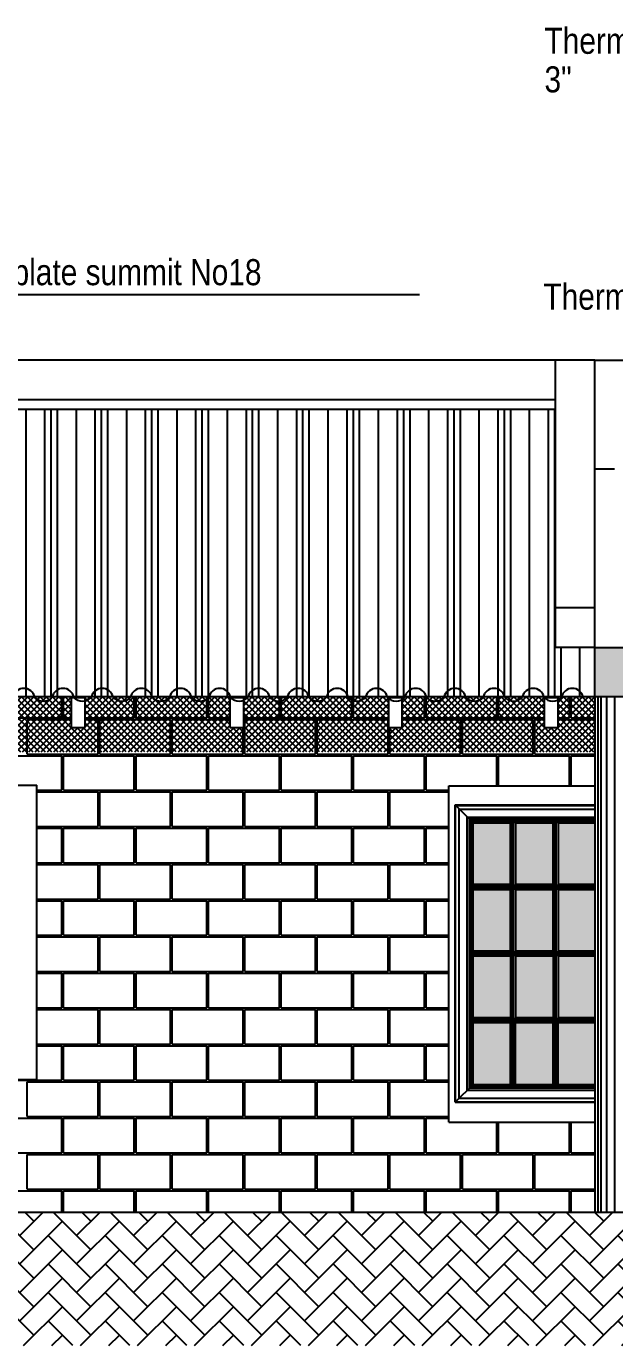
# Model space of a CAD drawing. Header units: millimetres. Extents: x 221 to 543, y -43 to 148.
# Drawn here: x 236.83 to 239.79, y 76.03 to 82.68 of the extents above; entities that cross this region are included whole.
import ezdxf

# ---------------------------------------------------------------- set-up
doc = ezdxf.new("R2010")
doc.units = ezdxf.units.MM
for name, color, linetype in [('02', 2, 'Continuous'), ('13010100', 7, 'Continuous'), ('1301050', 3, 'Continuous')]:
    doc.layers.add(name, color=color, linetype=linetype)
doc.styles.add('NARROW', font='ARIALN.TTF')

msp = doc.modelspace()

# ---------------------------------------------------------------- hatches: boundary and pattern name
h = msp.add_hatch()
h.set_pattern_fill('PLASTI', color=250, scale=0.04, angle=90, style=0)
h.paths.add_polyline_path([(239.4922, 80.7502), (231.8422, 80.7502), (231.8422, 80.1791), (231.6422, 80.1791), (231.6422, 80.2501), (230.507, 80.2501), (230.507, 79.3003), (239.6922, 79.3004), (239.6922, 79.5504), (239.4922, 79.5504)])
h = msp.add_hatch()
h.set_pattern_fill('AR-CONC', color=252, scale=0.002, style=0)
h.set_pattern_definition([(50, (0, 0), (0.36436934, -0.03187817), [0.0381, -0.4191]), (355, (0, 0), (-0.07048565, 0.3821133), [0.03048, -0.33528]), (100.451, (0.03036, -0.00266), (0.293885, 0.35023338), [0.03238, -0.35618]), (46.1842, (0, 0.1016), (0.5421581, -0.08408466), [0.05715, -0.62865]), (96.6356, (0.0452, 0.0946), (0.4748085, 0.4948511), [0.04857, -0.53427]), (351.184, (0, 0.1016), (0.4748092, 0.4948502), [0.04572, -0.50292]), (21, (0.0508, 0.0762), (0.30322976, -0.20453104), [0.0381, -0.4191]), (326, (0.0508, 0.0762), (0.12360406, 0.36837593), [0.03048, -0.33528]), (71.4514, (0.07607, 0.05916), (0.426833, 0.1638457), [0.03238, -0.35618]), (37.5, (0, 0), (0.006177207, 0.16911008), [0, -0.331216, 0, -0.34036, 0, -0.33655]), (7.5, (0, 0), (0.13363933, 0.20036115), [0, -0.194056, 0, -0.323596, 0, -0.12827]), (327.5, (-0.11328, 0), (0.27118119, -0.01145749), [0, -0.127, 0, -0.39624, 0, -0.52578]), (317.5, (-0.16408, 0), (0.29625836, 0.05085298), [0, -0.1651, 0, -0.263144, 0, -0.37338])])
h.paths.add_polyline_path([(248.6922, 79.3004), (248.6922, 79.3004), (248.8922, 79.3004), (248.8922, 79.5504), (239.6922, 79.5504), (239.6922, 79.3004), (239.8922, 79.3004), (239.8922, 79.3002)])
h = msp.add_hatch()
h.set_pattern_fill('ANSI37', color=252, scale=0.007, angle=90, style=0)
h.paths.add_polyline_path([(239.6922, 79.3004), (239.5074, 79.3004), (239.5074, 79.1464), (239.4374, 79.1464), (239.4374, 79.3004), (238.7212, 79.3004), (238.7212, 79.1464), (238.6512, 79.1464), (238.6512, 79.3004), (237.9212, 79.3004), (237.9212, 79.1464), (237.8512, 79.1464), (237.8512, 79.3004), (237.1212, 79.3004), (237.1212, 79.1464), (237.0512, 79.1464), (237.0512, 79.3004), (236.3212, 79.3004), (236.3212, 79.1464), (236.2512, 79.1464), (236.2512, 79.3004), (235.5212, 79.3004), (235.5212, 79.1464), (235.4512, 79.1464), (235.4512, 79.3004), (234.7212, 79.3004), (234.7212, 79.1464), (234.6512, 79.1464), (234.6512, 79.3004), (233.9212, 79.3003), (233.9212, 79.1464), (233.8512, 79.1464), (233.8512, 79.3003), (233.1212, 79.3003), (233.1212, 79.1464), (233.0512, 79.1464), (233.0512, 79.3003), (232.3212, 79.3003), (232.3212, 79.1464), (232.2512, 79.1464), (232.2512, 79.3003), (231.5212, 79.3003), (231.5212, 79.1464), (231.4512, 79.1464), (231.4512, 79.3003), (230.7212, 79.3003), (230.7212, 79.1464), (230.6512, 79.1464), (230.6512, 79.3003), (229.9212, 79.3003), (229.9212, 79.1464), (229.8512, 79.1464), (229.8512, 79.3003), (229.8422, 79.3003), (229.8422, 79.0229), (239.6922, 79.0229)])
h = msp.add_hatch(color=253)
h.paths.add_polyline_path([(230.6708, 77.5054), (231.6022, 77.5054), (231.6022, 78.7214), (230.6708, 78.7214)])
h.paths.add_polyline_path([(230.3847, 78.3262), (230.5425, 78.3262), (230.5425, 78.6973), (230.3847, 78.6973)])
h.paths.add_polyline_path([(230.3847, 78.2952), (230.3847, 77.5297), (230.5425, 77.5297), (230.5425, 78.2952)])
h.paths.add_polyline_path([(231.8882, 78.2952), (231.7305, 78.2952), (231.7305, 77.5297), (231.8882, 77.5297)])
h.paths.add_polyline_path([(231.8882, 78.6973), (231.7305, 78.6973), (231.7305, 78.3262), (231.8882, 78.3262)])
h.paths.add_polyline_path([(233.0768, 78.3262), (233.2345, 78.3262), (233.2345, 78.6973), (233.0768, 78.6973)])
h.paths.add_polyline_path([(233.2345, 78.2952), (233.0768, 78.2952), (233.0768, 77.5297), (233.2345, 77.5297)])
h.paths.add_polyline_path([(233.3628, 77.5054), (234.2942, 77.5054), (234.2942, 78.7214), (233.3628, 78.7214)])
h.paths.add_polyline_path([(234.4225, 78.3262), (234.5803, 78.3262), (234.5803, 78.6973), (234.4225, 78.6973)])
h.paths.add_polyline_path([(234.5803, 78.2952), (234.4225, 78.2952), (234.4225, 77.5297), (234.5803, 77.5297)])
h.paths.add_polyline_path([(235.3696, 78.2952), (235.2119, 78.2952), (235.2119, 77.5297), (235.3696, 77.5297)])
h.paths.add_polyline_path([(235.3696, 78.6973), (235.2119, 78.6973), (235.2119, 78.3262), (235.3696, 78.3262)])
h.paths.add_polyline_path([(235.4979, 78.7214), (235.4979, 77.5054), (236.4293, 77.5054), (236.4293, 78.7214)])
h.paths.add_polyline_path([(236.5576, 78.3262), (236.7154, 78.3262), (236.7154, 78.6973), (236.5576, 78.6973)])
h.paths.add_polyline_path([(236.7154, 78.2952), (236.5576, 78.2952), (236.5576, 77.5297), (236.7154, 77.5297)])
h.paths.add_polyline_path([(239.267, 77.6562), (239.078, 77.6562), (239.078, 77.3462), (239.267, 77.3462)])
h.paths.add_polyline_path([(239.293, 77.3462), (239.482, 77.3462), (239.482, 77.6562), (239.293, 77.6562)])
h.paths.add_polyline_path([(239.508, 77.3462), (239.6922, 77.3462), (239.6922, 77.6562), (239.508, 77.6562)])
h.paths.add_polyline_path([(239.6922, 77.6822), (239.6922, 77.9922), (239.508, 77.9922), (239.508, 77.6822)])
h.paths.add_polyline_path([(239.293, 77.6822), (239.482, 77.6822), (239.482, 77.9922), (239.293, 77.9922)])
h.paths.add_polyline_path([(239.078, 77.6822), (239.267, 77.6822), (239.267, 77.9922), (239.078, 77.9922)])
h.paths.add_polyline_path([(239.267, 78.0182), (239.267, 78.3282), (239.078, 78.3282), (239.078, 78.0182)])
h.paths.add_polyline_path([(239.293, 78.0182), (239.482, 78.0182), (239.482, 78.3282), (239.293, 78.3282)])
h.paths.add_polyline_path([(239.508, 78.0182), (239.6922, 78.0182), (239.6922, 78.3282), (239.508, 78.3282)])
h.paths.add_polyline_path([(239.508, 78.3542), (239.6922, 78.3542), (239.6922, 78.6652), (239.508, 78.6652)])
h.paths.add_polyline_path([(239.293, 78.3542), (239.482, 78.3542), (239.482, 78.6652), (239.293, 78.6652)])
h.paths.add_polyline_path([(239.078, 78.3542), (239.267, 78.3542), (239.267, 78.6652), (239.078, 78.6652)])
h = msp.add_hatch()
h.set_pattern_fill('AR-HBONE', color=252, scale=0.001, style=0)
h.paths.add_polyline_path([(242.1319, 76.0281), (242.1319, 76.7002), (232.8011, 76.7002), (232.8011, 76.0281)])

# ---------------------------------------------------------------- linework, layer by layer
msp.add_line((236.2146, 81.3307), (238.8082, 81.3307))
at = {"color": 253}
msp.add_line((239.4922, 81.0002), (231.8422, 81.0002), dxfattribs=at)
at = {"color": 250}
for p, q in [((239.6922, 81.0002), (241.0914, 81.0002)), ((239.4922, 80.8002), (231.8422, 80.8002)), ((239.4922, 80.7502), (231.8422, 80.7502))]:
    msp.add_line(p, q, dxfattribs=at)
at = {"color": 4}
for p in [(239.6922, 79.5504), (239.7922, 80.4504)]:
    msp.add_line(p, (239.6922, 80.4504), dxfattribs=at)
at = {"color": 252}
for p, q in [((237.0039, 79.1956), (237.0039, 79.3004)), ((237.0125, 79.1956), (237.0125, 79.3004)), ((237.3697, 79.1956), (237.3697, 79.3004)), ((237.3782, 79.1956), (237.3782, 79.3004)), ((237.7354, 79.1956), (237.7354, 79.3004)), ((237.744, 79.1956), (237.744, 79.3004)), ((238.1012, 79.1956), (238.1012, 79.3004)), ((238.1098, 79.1956), (238.1098, 79.3004)), ((238.4669, 79.1956), (238.4669, 79.3004)), ((238.4755, 79.1956), (238.4755, 79.3004)), ((238.8327, 79.1956), (238.8327, 79.3004)), ((238.8413, 79.1956), (238.8413, 79.3004)), ((239.1985, 79.1956), (239.1985, 79.3004)), ((239.207, 79.1956), (239.207, 79.3004)), ((239.5642, 79.1956), (239.5642, 79.3004)), ((239.5728, 79.1956), (239.5728, 79.3004)), ((239.7072, 79.3004), (239.7072, 76.7004)), ((239.7221, 79.3004), (239.7221, 76.7004)), ((239.752, 79.3004), (239.752, 76.7004)), ((239.7919, 79.3004), (239.7919, 76.7004)), ((236.6467, 79.1956), (237.0039, 79.1956)), ((236.8296, 79.187), (237.0512, 79.187)), ((236.8296, 79.0127), (236.8296, 79.187)), ((237.0125, 79.1956), (237.0512, 79.1956)), ((237.1212, 79.1956), (237.3697, 79.1956)), ((237.1212, 79.187), (237.1868, 79.187)), ((237.1868, 79.0127), (237.1868, 79.187)), ((237.1954, 79.187), (237.5525, 79.187)), ((237.1954, 79.0127), (237.1954, 79.187)), ((237.3782, 79.1956), (237.7354, 79.1956)), ((237.5525, 79.0127), (237.5525, 79.187)), ((237.5611, 79.187), (237.8512, 79.187)), ((237.5611, 79.0127), (237.5611, 79.187)), ((237.744, 79.1956), (237.8512, 79.1956)), ((237.9183, 79.0127), (237.9183, 79.1464)), ((237.9212, 79.1956), (238.1012, 79.1956)), ((237.9269, 79.187), (238.2841, 79.187)), ((237.9269, 79.0127), (237.9269, 79.187)), ((238.1098, 79.1956), (238.4669, 79.1956)), ((238.2841, 79.0127), (238.2841, 79.187)), ((238.2926, 79.187), (238.6498, 79.187)), ((238.2926, 79.0127), (238.2926, 79.187)), ((238.4755, 79.1956), (238.6512, 79.1956)), ((238.6498, 79.0127), (238.6498, 79.187)), ((238.6584, 79.0127), (238.6584, 79.1464)), ((238.7212, 79.1956), (238.8327, 79.1956)), ((238.7212, 79.187), (239.0156, 79.187)), ((238.8413, 79.1956), (239.1985, 79.1956)), ((239.0156, 79.0127), (239.0156, 79.187)), ((239.0242, 79.187), (239.3813, 79.187)), ((239.0242, 79.0127), (239.0242, 79.187)), ((239.207, 79.1956), (239.4374, 79.1956)), ((239.3813, 79.0127), (239.3813, 79.187)), ((239.3899, 79.187), (239.4374, 79.187)), ((239.3899, 79.0127), (239.3899, 79.187)), ((239.5074, 79.1956), (239.5642, 79.1956)), ((239.5074, 79.187), (239.6922, 79.187)), ((239.5728, 79.1956), (239.6922, 79.1956)), ((236.6467, 79.0042), (237.0039, 79.0042)), ((236.8296, 79.0127), (237.1868, 79.0127)), ((237.0039, 78.8299), (237.0039, 79.0042)), ((237.0125, 79.0042), (237.3697, 79.0042)), ((237.0125, 78.8299), (237.0125, 79.0042)), ((237.1954, 79.0127), (237.5525, 79.0127)), ((237.3697, 78.8299), (237.3697, 79.0042)), ((237.3782, 79.0042), (237.7354, 79.0042)), ((237.3782, 78.8299), (237.3782, 79.0042)), ((237.5611, 79.0127), (237.9183, 79.0127)), ((237.7354, 78.8299), (237.7354, 79.0042)), ((237.744, 79.0042), (238.1012, 79.0042)), ((237.744, 78.8299), (237.744, 79.0042)), ((237.9269, 79.0127), (238.2841, 79.0127)), ((238.1012, 78.834), (238.1012, 79.0042)), ((238.1098, 79.0042), (238.4669, 79.0042)), ((238.1098, 78.834), (238.1098, 79.0042)), ((238.2926, 79.0127), (238.6498, 79.0127)), ((238.4669, 78.834), (238.4669, 79.0042)), ((238.4755, 79.0042), (238.8327, 79.0042)), ((238.4755, 78.834), (238.4755, 79.0042)), ((238.6584, 79.0127), (239.0156, 79.0127)), ((238.8327, 78.834), (238.8327, 79.0042)), ((238.8413, 79.0042), (239.1985, 79.0042)), ((238.8413, 78.834), (238.8413, 79.0042)), ((239.0242, 79.0127), (239.3813, 79.0127)), ((239.1985, 78.8528), (239.1985, 79.0042)), ((239.207, 79.0042), (239.5642, 79.0042)), ((239.207, 78.8528), (239.207, 79.0042)), ((239.3899, 79.0127), (239.6922, 79.0127)), ((239.5642, 78.8528), (239.5642, 79.0042)), ((239.5728, 79.0042), (239.6922, 79.0042)), ((239.5728, 78.8528), (239.5728, 79.0042)), ((236.8775, 78.8299), (237.0039, 78.8299)), ((236.8775, 78.8213), (237.1868, 78.8213)), ((237.0125, 78.8299), (237.3697, 78.8299)), ((237.1868, 78.647), (237.1868, 78.8213)), ((237.1954, 78.8213), (237.5525, 78.8213)), ((237.1954, 78.647), (237.1954, 78.8213)), ((237.3782, 78.8299), (237.7354, 78.8299)), ((237.5525, 78.647), (237.5525, 78.8213)), ((237.5611, 78.8213), (237.8093, 78.8213)), ((237.5611, 78.647), (237.5611, 78.8213)), ((237.744, 78.8299), (237.8093, 78.8299)), ((237.8093, 78.8299), (238.1012, 78.8299)), ((237.8093, 78.8213), (237.9183, 78.8213)), ((237.9183, 78.647), (237.9183, 78.8213)), ((237.9269, 78.8213), (238.2841, 78.8213)), ((237.9269, 78.647), (237.9269, 78.8213)), ((238.1012, 78.8299), (238.1012, 78.834)), ((238.1098, 78.8299), (238.1098, 78.834)), ((238.1098, 78.8299), (238.4669, 78.8299)), ((238.2841, 78.647), (238.2841, 78.8213)), ((238.2926, 78.8213), (238.6498, 78.8213)), ((238.2926, 78.647), (238.2926, 78.8213)), ((238.4669, 78.8299), (238.4669, 78.834)), ((238.4755, 78.8299), (238.4755, 78.834)), ((238.4755, 78.8299), (238.8327, 78.8299)), ((238.6498, 78.647), (238.6498, 78.8213)), ((238.6584, 78.8213), (238.9567, 78.8213)), ((238.6584, 78.647), (238.6584, 78.8213)), ((238.8327, 78.8299), (238.8327, 78.834)), ((238.8413, 78.8299), (238.8413, 78.834)), ((238.8413, 78.8299), (238.9567, 78.8299)), ((236.8775, 78.647), (237.1868, 78.647)), ((236.8775, 78.6384), (237.0039, 78.6384)), ((237.0039, 78.4641), (237.0039, 78.6384)), ((237.0125, 78.6384), (237.3697, 78.6384)), ((237.0125, 78.4641), (237.0125, 78.6384)), ((237.1954, 78.647), (237.5525, 78.647)), ((237.3697, 78.4641), (237.3697, 78.6384)), ((237.3782, 78.6384), (237.7354, 78.6384)), ((237.3782, 78.4641), (237.3782, 78.6384)), ((237.5611, 78.647), (237.8093, 78.647)), ((237.7354, 78.4641), (237.7354, 78.6384)), ((237.744, 78.6384), (237.8093, 78.6384)), ((237.744, 78.4641), (237.744, 78.6384)), ((237.8093, 78.647), (237.9183, 78.647)), ((237.8093, 78.6384), (238.1012, 78.6384)), ((237.9269, 78.647), (238.2841, 78.647)), ((238.1012, 78.4641), (238.1012, 78.6384)), ((238.1098, 78.6384), (238.4669, 78.6384)), ((238.1098, 78.4641), (238.1098, 78.6384)), ((238.2926, 78.647), (238.6498, 78.647)), ((238.4669, 78.4641), (238.4669, 78.6384)), ((238.4755, 78.6384), (238.8327, 78.6384)), ((238.4755, 78.4641), (238.4755, 78.6384)), ((238.6584, 78.647), (238.9567, 78.647)), ((238.8327, 78.4641), (238.8327, 78.6384)), ((238.8413, 78.6384), (238.9567, 78.6384)), ((238.8413, 78.4641), (238.8413, 78.6384)), ((236.8775, 78.4641), (237.0039, 78.4641)), ((236.8775, 78.4555), (237.1868, 78.4555)), ((237.0125, 78.4641), (237.3697, 78.4641)), ((237.1868, 78.2812), (237.1868, 78.4555)), ((237.1954, 78.4555), (237.5525, 78.4555)), ((237.1954, 78.2812), (237.1954, 78.4555)), ((237.3782, 78.4641), (237.7354, 78.4641)), ((237.5525, 78.2812), (237.5525, 78.4555)), ((237.5611, 78.4555), (237.8093, 78.4555)), ((237.5611, 78.2812), (237.5611, 78.4555)), ((237.744, 78.4641), (237.8093, 78.4641)), ((237.8093, 78.4641), (238.1012, 78.4641)), ((237.8093, 78.4555), (237.9183, 78.4555)), ((237.9183, 78.2812), (237.9183, 78.4555)), ((237.9269, 78.4555), (238.2841, 78.4555)), ((237.9269, 78.2812), (237.9269, 78.4555)), ((238.1098, 78.4641), (238.4669, 78.4641)), ((238.2841, 78.2812), (238.2841, 78.4555)), ((238.2926, 78.4555), (238.6498, 78.4555)), ((238.2926, 78.2812), (238.2926, 78.4555)), ((238.4755, 78.4641), (238.8327, 78.4641)), ((238.6498, 78.2812), (238.6498, 78.4555)), ((238.6584, 78.4555), (238.9567, 78.4555)), ((238.6584, 78.2812), (238.6584, 78.4555)), ((238.8413, 78.4641), (238.9567, 78.4641)), ((236.8775, 78.2812), (237.1868, 78.2812)), ((236.8775, 78.2726), (237.0039, 78.2726)), ((237.0039, 78.0983), (237.0039, 78.2726)), ((237.0125, 78.2726), (237.3697, 78.2726)), ((237.0125, 78.0983), (237.0125, 78.2726)), ((237.1954, 78.2812), (237.5525, 78.2812)), ((237.3697, 78.0983), (237.3697, 78.2726)), ((237.3782, 78.2726), (237.7354, 78.2726)), ((237.3782, 78.0983), (237.3782, 78.2726)), ((237.5611, 78.2812), (237.8093, 78.2812)), ((237.7354, 78.0983), (237.7354, 78.2726)), ((237.744, 78.2726), (237.8093, 78.2726)), ((237.744, 78.0983), (237.744, 78.2726)), ((237.8093, 78.2812), (237.9183, 78.2812)), ((237.8093, 78.2726), (238.1012, 78.2726)), ((237.9269, 78.2812), (238.2841, 78.2812)), ((238.1012, 78.0983), (238.1012, 78.2726)), ((238.1098, 78.2726), (238.4669, 78.2726)), ((238.1098, 78.0983), (238.1098, 78.2726)), ((238.2926, 78.2812), (238.6498, 78.2812)), ((238.4669, 78.0983), (238.4669, 78.2726)), ((238.4755, 78.2726), (238.8327, 78.2726)), ((238.4755, 78.0983), (238.4755, 78.2726)), ((238.6584, 78.2812), (238.9567, 78.2812)), ((238.8327, 78.0983), (238.8327, 78.2726)), ((238.8413, 78.2726), (238.9567, 78.2726)), ((238.8413, 78.0983), (238.8413, 78.2726)), ((236.8775, 78.0983), (237.0039, 78.0983)), ((236.8775, 78.0898), (237.1868, 78.0898)), ((237.0125, 78.0983), (237.3697, 78.0983)), ((237.1868, 77.9155), (237.1868, 78.0898)), ((237.1954, 78.0898), (237.5525, 78.0898)), ((237.1954, 77.9155), (237.1954, 78.0898)), ((237.3782, 78.0983), (237.7354, 78.0983)), ((237.5525, 77.9155), (237.5525, 78.0898)), ((237.5611, 78.0898), (237.8093, 78.0898)), ((237.5611, 77.9155), (237.5611, 78.0898)), ((237.744, 78.0983), (237.8093, 78.0983)), ((237.8093, 78.0983), (238.1012, 78.0983)), ((237.8093, 78.0898), (237.9183, 78.0898)), ((237.9183, 77.9155), (237.9183, 78.0898)), ((237.9269, 78.0898), (238.2841, 78.0898)), ((237.9269, 77.9155), (237.9269, 78.0898)), ((238.1098, 78.0983), (238.4669, 78.0983)), ((238.2841, 77.9155), (238.2841, 78.0898)), ((238.2926, 78.0898), (238.6498, 78.0898)), ((238.2926, 77.9155), (238.2926, 78.0898)), ((238.4755, 78.0983), (238.8327, 78.0983)), ((238.6498, 77.9155), (238.6498, 78.0898)), ((238.6584, 78.0898), (238.9567, 78.0898)), ((238.6584, 77.9155), (238.6584, 78.0898)), ((238.8413, 78.0983), (238.9567, 78.0983)), ((236.8775, 77.9155), (237.1868, 77.9155)), ((236.8775, 77.9069), (237.0039, 77.9069)), ((237.0039, 77.7326), (237.0039, 77.9069)), ((237.0125, 77.9069), (237.3697, 77.9069)), ((237.0125, 77.7326), (237.0125, 77.9069)), ((237.1954, 77.9155), (237.5525, 77.9155)), ((237.3697, 77.7326), (237.3697, 77.9069)), ((237.3782, 77.9069), (237.7354, 77.9069)), ((237.3782, 77.7326), (237.3782, 77.9069)), ((237.5611, 77.9155), (237.8093, 77.9155)), ((237.7354, 77.7326), (237.7354, 77.9069)), ((237.744, 77.9069), (237.8093, 77.9069)), ((237.744, 77.7326), (237.744, 77.9069)), ((237.8093, 77.9155), (237.9183, 77.9155)), ((237.8093, 77.9069), (238.1012, 77.9069)), ((237.9269, 77.9155), (238.2841, 77.9155)), ((238.1012, 77.7326), (238.1012, 77.9069)), ((238.1098, 77.9069), (238.4669, 77.9069)), ((238.1098, 77.7326), (238.1098, 77.9069)), ((238.2926, 77.9155), (238.6498, 77.9155)), ((238.4669, 77.7326), (238.4669, 77.9069)), ((238.4755, 77.9069), (238.8327, 77.9069)), ((238.4755, 77.7326), (238.4755, 77.9069)), ((238.6584, 77.9155), (238.9567, 77.9155)), ((238.8327, 77.7326), (238.8327, 77.9069)), ((238.8413, 77.9069), (238.9567, 77.9069)), ((238.8413, 77.7326), (238.8413, 77.9069)), ((236.8775, 77.7326), (237.0039, 77.7326)), ((236.8775, 77.724), (237.1868, 77.724)), ((237.0125, 77.7326), (237.3697, 77.7326)), ((237.1868, 77.5497), (237.1868, 77.724)), ((237.1954, 77.724), (237.5525, 77.724)), ((237.1954, 77.5497), (237.1954, 77.724)), ((237.3782, 77.7326), (237.7354, 77.7326)), ((237.5525, 77.5497), (237.5525, 77.724)), ((237.5611, 77.724), (237.8093, 77.724)), ((237.5611, 77.5497), (237.5611, 77.724)), ((237.744, 77.7326), (237.8093, 77.7326)), ((237.8093, 77.7326), (238.1012, 77.7326)), ((237.8093, 77.724), (237.9183, 77.724)), ((237.9183, 77.5497), (237.9183, 77.724)), ((237.9269, 77.724), (238.2841, 77.724)), ((237.9269, 77.5497), (237.9269, 77.724)), ((238.1098, 77.7326), (238.4669, 77.7326)), ((238.2841, 77.5497), (238.2841, 77.724)), ((238.2926, 77.724), (238.6498, 77.724)), ((238.2926, 77.5497), (238.2926, 77.724)), ((238.4755, 77.7326), (238.8327, 77.7326)), ((238.6498, 77.5497), (238.6498, 77.724)), ((238.6584, 77.724), (238.9567, 77.724)), ((238.6584, 77.5497), (238.6584, 77.724)), ((238.8413, 77.7326), (238.9567, 77.7326)), ((236.8775, 77.5497), (237.1868, 77.5497)), ((236.8775, 77.5411), (237.0039, 77.5411)), ((237.0039, 77.3668), (237.0039, 77.5411)), ((237.0125, 77.5411), (237.3697, 77.5411)), ((237.0125, 77.3668), (237.0125, 77.5411)), ((237.1954, 77.5497), (237.5525, 77.5497)), ((237.3697, 77.3668), (237.3697, 77.5411)), ((237.3782, 77.5411), (237.7354, 77.5411)), ((237.3782, 77.3668), (237.3782, 77.5411)), ((237.5611, 77.5497), (237.8093, 77.5497)), ((237.7354, 77.3668), (237.7354, 77.5411)), ((237.744, 77.5411), (237.8093, 77.5411)), ((237.744, 77.3668), (237.744, 77.5411)), ((237.8093, 77.5497), (237.9183, 77.5497)), ((237.8093, 77.5411), (238.1012, 77.5411)), ((237.9269, 77.5497), (238.2841, 77.5497)), ((238.1012, 77.3668), (238.1012, 77.5411)), ((238.1098, 77.5411), (238.4669, 77.5411)), ((238.1098, 77.3668), (238.1098, 77.5411)), ((238.2926, 77.5497), (238.6498, 77.5497)), ((238.4669, 77.3668), (238.4669, 77.5411)), ((238.4755, 77.5411), (238.8327, 77.5411)), ((238.4755, 77.3668), (238.4755, 77.5411)), ((238.6584, 77.5497), (238.9567, 77.5497)), ((238.8327, 77.3668), (238.8327, 77.5411)), ((238.8413, 77.5411), (238.9567, 77.5411)), ((238.8413, 77.3668), (238.8413, 77.5411)), ((236.6467, 77.3668), (237.0039, 77.3668)), ((236.8296, 77.3582), (237.1868, 77.3582)), ((236.8296, 77.1839), (236.8296, 77.3582)), ((237.0125, 77.3668), (237.3697, 77.3668)), ((237.1868, 77.1839), (237.1868, 77.3582)), ((237.1954, 77.3582), (237.5525, 77.3582)), ((237.1954, 77.1839), (237.1954, 77.3582)), ((237.3782, 77.3668), (237.7354, 77.3668)), ((237.5525, 77.1839), (237.5525, 77.3582)), ((237.5611, 77.3582), (237.8093, 77.3582)), ((237.5611, 77.1839), (237.5611, 77.3582)), ((237.744, 77.3668), (237.8093, 77.3668)), ((237.8093, 77.3668), (238.1012, 77.3668)), ((237.8093, 77.3582), (237.9183, 77.3582)), ((237.9183, 77.1839), (237.9183, 77.3582)), ((237.9269, 77.3582), (238.2841, 77.3582)), ((237.9269, 77.1839), (237.9269, 77.3582)), ((238.1098, 77.3668), (238.4669, 77.3668)), ((238.2841, 77.1839), (238.2841, 77.3582)), ((238.2926, 77.3582), (238.6498, 77.3582)), ((238.2926, 77.1839), (238.2926, 77.3582)), ((238.4755, 77.3668), (238.8327, 77.3668)), ((238.6498, 77.1839), (238.6498, 77.3582)), ((238.6584, 77.3582), (238.9567, 77.3582)), ((238.6584, 77.1839), (238.6584, 77.3582)), ((238.8413, 77.3668), (238.9567, 77.3668)), ((236.6467, 77.1754), (237.0039, 77.1754)), ((236.8296, 77.1839), (237.1868, 77.1839)), ((237.0039, 77.0011), (237.0039, 77.1754)), ((237.0125, 77.1754), (237.3697, 77.1754)), ((237.0125, 77.0011), (237.0125, 77.1754)), ((237.1954, 77.1839), (237.5525, 77.1839)), ((237.3697, 77.0011), (237.3697, 77.1754)), ((237.3782, 77.1754), (237.7354, 77.1754)), ((237.3782, 77.0011), (237.3782, 77.1754)), ((237.5611, 77.1839), (237.8093, 77.1839)), ((237.7354, 77.0011), (237.7354, 77.1754)), ((237.744, 77.1754), (237.8093, 77.1754)), ((237.744, 77.0011), (237.744, 77.1754)), ((237.8093, 77.1839), (237.9183, 77.1839)), ((237.8093, 77.1754), (238.1012, 77.1754)), ((237.9269, 77.1839), (238.2841, 77.1839)), ((238.1012, 77.0011), (238.1012, 77.1754)), ((238.1098, 77.1754), (238.4669, 77.1754)), ((238.1098, 77.0011), (238.1098, 77.1754)), ((238.2926, 77.1839), (238.6498, 77.1839)), ((238.4669, 77.0011), (238.4669, 77.1754)), ((238.4755, 77.1754), (238.8327, 77.1754)), ((238.4755, 77.0011), (238.4755, 77.1754)), ((238.6584, 77.1839), (238.9567, 77.1839)), ((238.8327, 77.0011), (238.8327, 77.1754)), ((238.8413, 77.1754), (238.9567, 77.1754)), ((238.8413, 77.0011), (238.8413, 77.1754)), ((239.1985, 77.0011), (239.1985, 77.1557)), ((239.207, 77.0011), (239.207, 77.1557)), ((239.5642, 77.0011), (239.5642, 77.1557)), ((239.5728, 77.0011), (239.5728, 77.1557)), ((236.6467, 77.0011), (237.0039, 77.0011)), ((236.8296, 76.9925), (237.1868, 76.9925)), ((236.8296, 76.8182), (236.8296, 76.9925)), ((237.0125, 77.0011), (237.3697, 77.0011)), ((237.1868, 76.8182), (237.1868, 76.9925)), ((237.1954, 76.9925), (237.5525, 76.9925)), ((237.1954, 76.8182), (237.1954, 76.9925)), ((237.3782, 77.0011), (237.7354, 77.0011)), ((237.5525, 76.8182), (237.5525, 76.9925)), ((237.5611, 76.9925), (237.8093, 76.9925)), ((237.5611, 76.8182), (237.5611, 76.9925)), ((237.744, 77.0011), (237.8093, 77.0011)), ((237.8093, 77.0011), (238.1012, 77.0011)), ((237.8093, 76.9925), (237.9183, 76.9925)), ((237.9183, 76.8182), (237.9183, 76.9925)), ((237.9269, 76.9925), (238.2841, 76.9925)), ((237.9269, 76.8182), (237.9269, 76.9925)), ((238.1098, 77.0011), (238.4669, 77.0011)), ((238.2841, 76.8182), (238.2841, 76.9925)), ((238.2926, 76.9925), (238.6498, 76.9925)), ((238.2926, 76.8182), (238.2926, 76.9925)), ((238.4755, 77.0011), (238.8327, 77.0011)), ((238.6498, 76.8182), (238.6498, 76.9925)), ((238.6584, 76.9925), (238.9567, 76.9925)), ((238.6584, 76.8182), (238.6584, 76.9925)), ((238.8413, 77.0011), (238.9567, 77.0011)), ((238.9567, 77.0011), (239.1985, 77.0011)), ((238.9567, 76.9925), (239.0156, 76.9925)), ((239.0156, 76.8182), (239.0156, 76.9925)), ((239.0242, 76.9925), (239.3813, 76.9925)), ((239.0242, 76.8182), (239.0242, 76.9925)), ((239.207, 77.0011), (239.5642, 77.0011)), ((239.3813, 76.8182), (239.3813, 76.9925)), ((239.3899, 76.9925), (239.6922, 76.9925)), ((239.3899, 76.8182), (239.3899, 76.9925)), ((239.5728, 77.0011), (239.6922, 77.0011)), ((236.6467, 76.8096), (237.0039, 76.8096)), ((236.8296, 76.8182), (237.1868, 76.8182)), ((237.0039, 76.7002), (237.0039, 76.8096)), ((237.0125, 76.8096), (237.3697, 76.8096)), ((237.0125, 76.7002), (237.0125, 76.8096)), ((237.1954, 76.8182), (237.5525, 76.8182)), ((237.3697, 76.7002), (237.3697, 76.8096)), ((237.3782, 76.8096), (237.7354, 76.8096)), ((237.3782, 76.7002), (237.3782, 76.8096)), ((237.5611, 76.8182), (237.8093, 76.8182)), ((237.7354, 76.7002), (237.7354, 76.8096)), ((237.744, 76.8096), (237.8093, 76.8096)), ((237.744, 76.7002), (237.744, 76.8096)), ((237.8093, 76.8182), (237.9183, 76.8182)), ((237.8093, 76.8096), (238.1012, 76.8096)), ((237.9269, 76.8182), (238.2841, 76.8182)), ((238.1012, 76.7002), (238.1012, 76.8096)), ((238.1098, 76.8096), (238.4669, 76.8096)), ((238.1098, 76.7002), (238.1098, 76.8096)), ((238.2926, 76.8182), (238.6498, 76.8182)), ((238.4669, 76.7002), (238.4669, 76.8096)), ((238.4755, 76.8096), (238.8327, 76.8096)), ((238.4755, 76.7002), (238.4755, 76.8096)), ((238.6584, 76.8182), (238.9567, 76.8182)), ((238.8327, 76.7002), (238.8327, 76.8096)), ((238.8413, 76.8096), (238.9567, 76.8096)), ((238.8413, 76.7002), (238.8413, 76.8096)), ((238.9567, 76.8182), (239.0156, 76.8182)), ((238.9567, 76.8096), (239.1985, 76.8096)), ((239.0242, 76.8182), (239.3813, 76.8182)), ((239.1985, 76.7002), (239.1985, 76.8096)), ((239.207, 76.8096), (239.5642, 76.8096)), ((239.207, 76.7002), (239.207, 76.8096)), ((239.3899, 76.8182), (239.6922, 76.8182)), ((239.5642, 76.7002), (239.5642, 76.8096)), ((239.5728, 76.8096), (239.6922, 76.8096)), ((239.5728, 76.7002), (239.5728, 76.8096))]:
    msp.add_line(p, q, dxfattribs=at)
at = {"color": 2}
for p, q in [((237.1212, 79.2964), (237.0512, 79.2964)), ((237.0512, 79.2964), (237.0512, 79.1464)), ((237.1212, 79.1464), (237.1212, 79.2964)), ((237.9212, 79.2964), (237.8512, 79.2964)), ((237.8512, 79.2964), (237.8512, 79.1464)), ((237.9212, 79.1464), (237.9212, 79.2964)), ((238.7212, 79.2964), (238.6512, 79.2964)), ((238.6512, 79.2964), (238.6512, 79.1464)), ((238.7212, 79.1464), (238.7212, 79.2964)), ((239.5074, 79.2964), (239.4374, 79.2964)), ((239.4374, 79.2964), (239.4374, 79.1464)), ((239.5074, 79.1464), (239.5074, 79.2964)), ((237.0512, 79.1464), (237.1212, 79.1464)), ((237.8512, 79.1464), (237.9212, 79.1464)), ((238.6512, 79.1464), (238.7212, 79.1464)), ((239.4374, 79.1464), (239.5074, 79.1464)), ((238.9874, 77.2557), (238.9874, 78.7557)), ((238.9874, 78.7557), (239.6922, 78.7557)), ((238.9874, 77.2557), (239.6922, 77.2557))]:
    msp.add_line(p, q, dxfattribs=at)
at = {"color": 0}
for q in [(238.9567, 78.8528), (239.6922, 77.1557)]:
    msp.add_line((238.9567, 77.1557), q, dxfattribs=at)
at = {"color": 6}
msp.add_line((250.7902, 76.7002), (229.8422, 76.7002), dxfattribs=at)
for centre, start, end in [((236.8125, 79.2879), 12.80427, 167.19573), ((237.01, 79.2879), 12.80427, 167.19573), ((237.2076, 79.2879), 12.80427, 167.19573), ((237.4052, 79.2879), 12.80427, 167.19573), ((237.6028, 79.2879), 12.80427, 167.19573), ((237.8004, 79.2879), 12.80427, 167.19573), ((237.998, 79.2879), 12.80427, 167.19573), ((238.1956, 79.2879), 12.80427, 167.19573), ((238.3932, 79.2879), 12.80427, 167.19573), ((238.5908, 79.2879), 12.80427, 167.19573), ((238.7884, 79.2879), 12.80427, 167.19573), ((238.9859, 79.2879), 12.80427, 167.19573), ((239.1835, 79.2879), 12.80427, 167.19573), ((239.3811, 79.2879), 12.80427, 167.19573), ((239.5787, 79.2879), 12.80427, 167.19573), ((236.9112, 79.3347), 217.87876, 322.12124), ((237.1088, 79.3347), 217.87876, 322.12124), ((237.3064, 79.3347), 217.87876, 322.12124), ((237.504, 79.3347), 217.87876, 322.12124), ((237.7016, 79.3347), 217.87876, 322.12124), ((237.8992, 79.3347), 217.87876, 322.12124), ((238.0968, 79.3347), 217.87876, 322.12124), ((238.2944, 79.3347), 217.87876, 322.12124), ((238.492, 79.3347), 217.87876, 322.12124), ((238.6896, 79.3347), 217.87876, 322.12124), ((238.8872, 79.3347), 217.87876, 322.12124), ((239.0847, 79.3347), 217.87876, 322.12124), ((239.2823, 79.3347), 217.87876, 322.12124), ((239.4799, 79.3347), 217.87876, 322.12124)]:
    msp.add_arc(centre, 0.056, start, end)
at = {"layer": '02'}
for p, q in [((239.6922, 81.0002), (239.4922, 81.0002)), ((239.4922, 81.0002), (239.4922, 79.5504)), ((239.6922, 80.4504), (239.6922, 81.0002)), ((239.6922, 79.7504), (239.4922, 79.7504)), ((239.6922, 79.5504), (239.4922, 79.5504)), ((239.6922, 79.5504), (248.8922, 79.5504)), ((239.6922, 79.3004), (239.6922, 79.5504)), ((239.7919, 79.3004), (229.8422, 79.3003)), ((239.6922, 79.3004), (239.6922, 76.7004)), ((239.8922, 79.3004), (239.6922, 79.3004))]:
    msp.add_line(p, q, dxfattribs=at)
at = {"layer": '13010100'}
for p, q in [((235.0498, 78.8557), (236.8775, 78.8557)), ((236.8775, 77.3711), (236.8775, 78.8557)), ((235.0498, 77.3711), (236.8775, 77.3711))]:
    msp.add_line(p, q, dxfattribs=at)
at = {"layer": '13010100', "color": 7}
for p, q in [((238.9874, 78.7557), (239.078, 78.6652)), ((239.0089, 77.2772), (239.0089, 78.7342)), ((239.0089, 78.7342), (239.6922, 78.7342)), ((239.0488, 77.317), (239.0488, 78.6944)), ((239.0488, 78.6944), (239.6922, 78.6944)), ((239.0598, 77.328), (239.0598, 78.6834)), ((239.0598, 78.6834), (239.6922, 78.6834)), ((239.078, 78.6652), (239.267, 78.6652)), ((239.078, 78.3542), (239.078, 78.6652)), ((239.267, 78.3542), (239.267, 78.6652)), ((239.293, 78.6652), (239.293, 78.3542)), ((239.293, 78.6652), (239.482, 78.6652)), ((239.482, 78.3542), (239.482, 78.6652)), ((239.508, 78.6652), (239.508, 78.3542)), ((239.508, 78.6652), (239.6922, 78.6652)), ((239.267, 78.3542), (239.078, 78.3542)), ((239.482, 78.3542), (239.293, 78.3542)), ((239.6922, 78.3542), (239.508, 78.3542)), ((239.6922, 78.3542), (239.508, 78.3542)), ((239.078, 78.0182), (239.078, 78.3282)), ((239.267, 78.3282), (239.078, 78.3282)), ((239.267, 78.0182), (239.267, 78.3282)), ((239.293, 78.3282), (239.293, 78.0182)), ((239.482, 78.3282), (239.293, 78.3282)), ((239.482, 78.0182), (239.482, 78.3282)), ((239.6922, 78.3282), (239.508, 78.3282)), ((239.508, 78.3282), (239.508, 78.0182)), ((239.267, 78.0182), (239.078, 78.0182)), ((239.482, 78.0182), (239.293, 78.0182)), ((239.6922, 78.0182), (239.508, 78.0182)), ((239.6922, 78.0182), (239.508, 78.0182)), ((239.267, 77.9922), (239.078, 77.9922)), ((239.078, 77.6822), (239.078, 77.9922)), ((239.267, 77.9922), (239.267, 77.6822)), ((239.293, 77.9922), (239.293, 77.6822)), ((239.482, 77.9922), (239.293, 77.9922)), ((239.482, 77.9922), (239.482, 77.6822)), ((239.508, 77.9922), (239.508, 77.6822)), ((239.6922, 77.9922), (239.508, 77.9922)), ((239.6922, 77.9922), (239.508, 77.9922)), ((239.267, 77.6822), (239.078, 77.6822)), ((239.482, 77.6822), (239.293, 77.6822)), ((239.482, 77.6822), (239.3363, 77.6822)), ((239.6922, 77.6822), (239.508, 77.6822)), ((239.6922, 77.6822), (239.508, 77.6822)), ((239.078, 77.3462), (239.078, 77.6562)), ((239.267, 77.6562), (239.078, 77.6562)), ((239.267, 77.3462), (239.267, 77.6562)), ((239.293, 77.3462), (239.293, 77.6562)), ((239.482, 77.6562), (239.293, 77.6562)), ((239.482, 77.3462), (239.482, 77.6562)), ((239.6922, 77.6562), (239.508, 77.6562)), ((239.508, 77.3462), (239.508, 77.6562)), ((239.078, 77.3462), (238.9874, 77.2557)), ((239.078, 77.3462), (239.267, 77.3462)), ((239.293, 77.3462), (239.482, 77.3462)), ((239.508, 77.3462), (239.6922, 77.3462)), ((239.0089, 77.2772), (239.6922, 77.2772)), ((239.0488, 77.317), (239.6922, 77.317)), ((239.0598, 77.328), (239.6922, 77.328))]:
    msp.add_line(p, q, dxfattribs=at)
at = {"layer": '1301050', "color": 0}
msp.add_line((238.9567, 78.8528), (239.6922, 78.8528), dxfattribs=at)
at = {"layer": '1301050', "color": 7}
for p, q in [((238.9904, 77.2587), (238.9904, 78.7528)), ((238.9904, 78.7528), (239.6922, 78.7528)), ((239.0643, 78.6789), (239.6922, 78.6789)), ((239.0643, 77.3325), (239.0643, 78.6789)), ((239.0643, 77.3325), (239.6922, 77.3325)), ((238.9904, 77.2587), (239.6922, 77.2587))]:
    msp.add_line(p, q, dxfattribs=at)
at = {"layer": '1301050', "color": 251}
for p, q in [((239.07, 77.3382), (239.07, 78.6732)), ((239.07, 78.6732), (239.6922, 78.6732)), ((239.267, 78.6652), (239.277, 78.6732)), ((239.277, 78.3442), (239.277, 78.6732)), ((239.293, 78.6652), (239.2829, 78.6732)), ((239.2829, 78.3442), (239.2829, 78.6732)), ((239.482, 78.6652), (239.492, 78.6732)), ((239.492, 78.3442), (239.492, 78.6732)), ((239.4979, 78.3442), (239.4979, 78.6732)), ((239.508, 78.6652), (239.4979, 78.6732)), ((239.078, 78.3542), (239.07, 78.3442)), ((239.6922, 78.3442), (239.07, 78.3442)), ((239.6922, 78.3383), (239.07, 78.3383)), ((239.078, 78.3282), (239.07, 78.3383)), ((239.267, 78.3542), (239.277, 78.3442)), ((239.277, 78.3383), (239.267, 78.3282)), ((239.277, 78.0082), (239.277, 78.3383)), ((239.293, 78.3542), (239.2829, 78.3442)), ((239.2829, 78.0082), (239.2829, 78.3383)), ((239.2829, 78.3383), (239.293, 78.3282)), ((239.482, 78.3542), (239.492, 78.3442)), ((239.492, 78.3383), (239.482, 78.3282)), ((239.492, 78.0082), (239.492, 78.3383)), ((239.508, 78.3542), (239.4979, 78.3442)), ((239.4979, 78.0082), (239.4979, 78.3383)), ((239.4979, 78.3383), (239.508, 78.3282)), ((239.078, 78.0182), (239.07, 78.0082)), ((239.6922, 78.0082), (239.07, 78.0082)), ((239.6922, 78.0023), (239.07, 78.0023)), ((239.078, 77.9922), (239.07, 78.0023)), ((239.267, 78.0182), (239.277, 78.0082)), ((239.277, 78.0023), (239.267, 77.9922)), ((239.277, 77.6722), (239.277, 78.0023)), ((239.293, 78.0182), (239.2829, 78.0082)), ((239.2829, 78.0023), (239.293, 77.9922)), ((239.2829, 77.6722), (239.2829, 78.0023)), ((239.482, 78.0182), (239.492, 78.0082)), ((239.492, 78.0023), (239.482, 77.9922)), ((239.492, 77.6722), (239.492, 78.0023)), ((239.508, 78.0182), (239.4979, 78.0082)), ((239.4979, 78.0023), (239.508, 77.9922)), ((239.4979, 77.6722), (239.4979, 78.0023)), ((239.078, 77.6822), (239.07, 77.6722)), ((239.6922, 77.6722), (239.07, 77.6722)), ((239.267, 77.6822), (239.277, 77.6722)), ((239.293, 77.6822), (239.2829, 77.6722)), ((239.482, 77.6822), (239.492, 77.6722)), ((239.508, 77.6822), (239.4979, 77.6722)), ((239.6922, 77.6663), (239.07, 77.6663)), ((239.078, 77.6562), (239.07, 77.6663)), ((239.277, 77.6663), (239.267, 77.6562)), ((239.277, 77.3382), (239.277, 77.6663)), ((239.2829, 77.3382), (239.2829, 77.6663)), ((239.2829, 77.6663), (239.293, 77.6562)), ((239.492, 77.6663), (239.482, 77.6562)), ((239.492, 77.3382), (239.492, 77.6663)), ((239.4979, 77.3382), (239.4979, 77.6663)), ((239.4979, 77.6663), (239.508, 77.6562)), ((239.07, 77.3382), (239.6922, 77.3382)), ((239.267, 77.3462), (239.277, 77.3382)), ((239.293, 77.3462), (239.2829, 77.3382)), ((239.482, 77.3462), (239.492, 77.3382)), ((239.508, 77.3462), (239.4979, 77.3382))]:
    msp.add_line(p, q, dxfattribs=at)

# ---------------------------------------------------------------- texts
at = {"color": 0, "style": 'NARROW'}
for s, height, p in [('Thermotanque ventilation pipe', 0.131483, (239.4384, 82.545)), ('3"', 0.13148, (239.4384, 82.3506)), ('Folded plate summit No18', 0.131483, (236.2532, 81.3778)), ('Thermotanque Cap:85Lts', 0.131483, (239.4328, 81.2545))]:
    msp.add_text(s, height=height, dxfattribs=at).set_placement(p)

doc.saveas('drawing.dxf')
